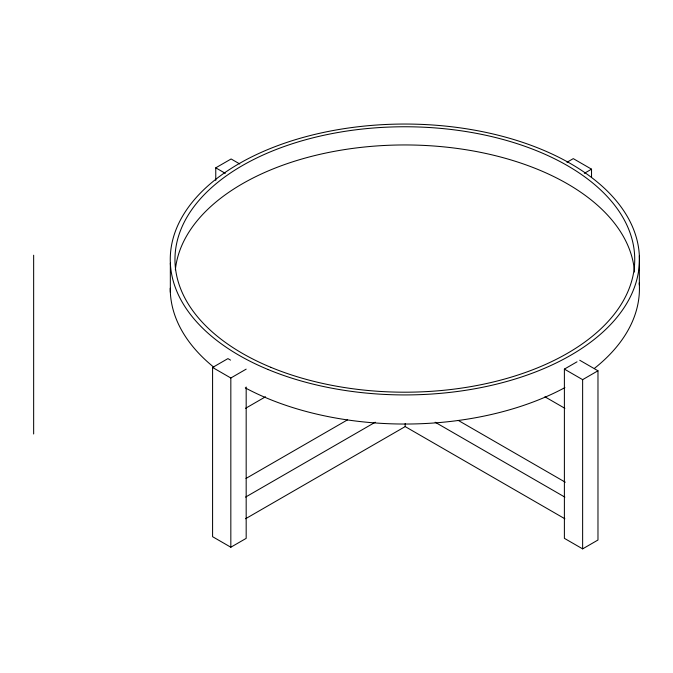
<?xml version="1.0" encoding="UTF-8"?>
<svg xmlns="http://www.w3.org/2000/svg" width="673" height="673" viewBox="0 0 673 673"><rect width="100%" height="100%" fill="white"/><g stroke="black" fill="none" stroke-linecap="round" stroke-linejoin="round"><path stroke-width="1.01" d="M215.764 180.448L215.764 167.829L231.108 158.971L239.79 163.985M566.969 162.286L573.287 158.635L591.533 169.175L591.533 177.579M246.175 387.009L246.175 538.366L230.831 547.225L212.584 536.692L212.584 367.466L227.928 358.608L230.528 360.114M584.315 173.34L591.533 169.175M212.584 367.466L230.831 377.999L246.175 369.141M245.561 408.301L265.515 396.784M245.965 478.478L347.546 419.834M245.561 497.103L375.265 422.215M245.561 518.757L405.196 426.589L564.874 518.782M579.731 360.248L597.977 370.781L597.977 540.015L582.633 548.874L564.386 538.341L564.386 369.107L577.022 361.813M564.386 369.107L582.633 379.648L597.977 370.781M215.764 167.829L225.32 173.348M544.911 396.801L564.874 408.326M458.246 420.406L565.303 482.213M435.137 422.223L564.874 497.128M639.35 255.824L639.35 284.94M582.633 379.648L582.633 548.874M405.196 423.502L405.196 426.589M230.831 377.999L230.831 547.225M170.336 263.135L170.336 292.25M33.65 255.218L33.65 433.992M639.232 282.946A234.591 135.441 0 0 1 594.419 368.375M564.908 387.614A234.591 135.441 0 0 1 245.292 387.884M213.837 367.231A234.591 135.441 0 0 1 170.252 288.254M175.359 269.797A229.888 132.724 0 0 1 406.77 144.956A229.888 132.724 0 0 1 634.521 272.018M270.849 367.323A229.888 132.724 0 0 0 633.613 272.557A229.888 132.724 0 0 0 310.068 138.562A229.888 132.724 0 0 0 270.849 367.323M268.106 369.536A234.591 135.441 0 0 0 638.298 272.826A234.591 135.441 0 0 0 308.133 136.089A234.591 135.441 0 0 0 268.106 369.536"/></g></svg>
